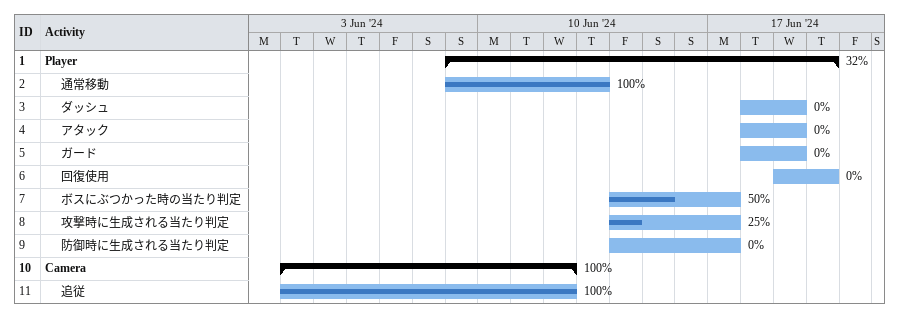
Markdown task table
| ID | Level | Task | Start | Finish | % complete |
|---|---|---|---|---|---|
| 1 | 1 | **Player** | 2024-06-09 | 2024-06-20 | 32 |
| 2 | 2 | 通常移動 | 2024-06-09 | 2024-06-13 | 100 |
| 3 | 2 | ダッシュ | 2024-06-18 | 2024-06-19 | 0 |
| 4 | 2 | アタック | 2024-06-18 | 2024-06-19 | 0 |
| 5 | 2 | ガード | 2024-06-18 | 2024-06-19 | 0 |
| 6 | 2 | 回復使用 | 2024-06-19 | 2024-06-20 | 0 |
| 7 | 2 | ボスにぶつかった時の当たり判定 | 2024-06-14 | 2024-06-17 | 50 |
| 8 | 2 | 攻撃時に生成される当たり判定 | 2024-06-14 | 2024-06-17 | 25 |
| 9 | 2 | 防御時に生成される当たり判定 | 2024-06-14 | 2024-06-17 | 0 |
| 10 | 1 | **Camera** | 2024-06-04 | 2024-06-12 | 100 |
| 11 | 2 | 追従 | 2024-06-04 | 2024-06-12 | 100 |
